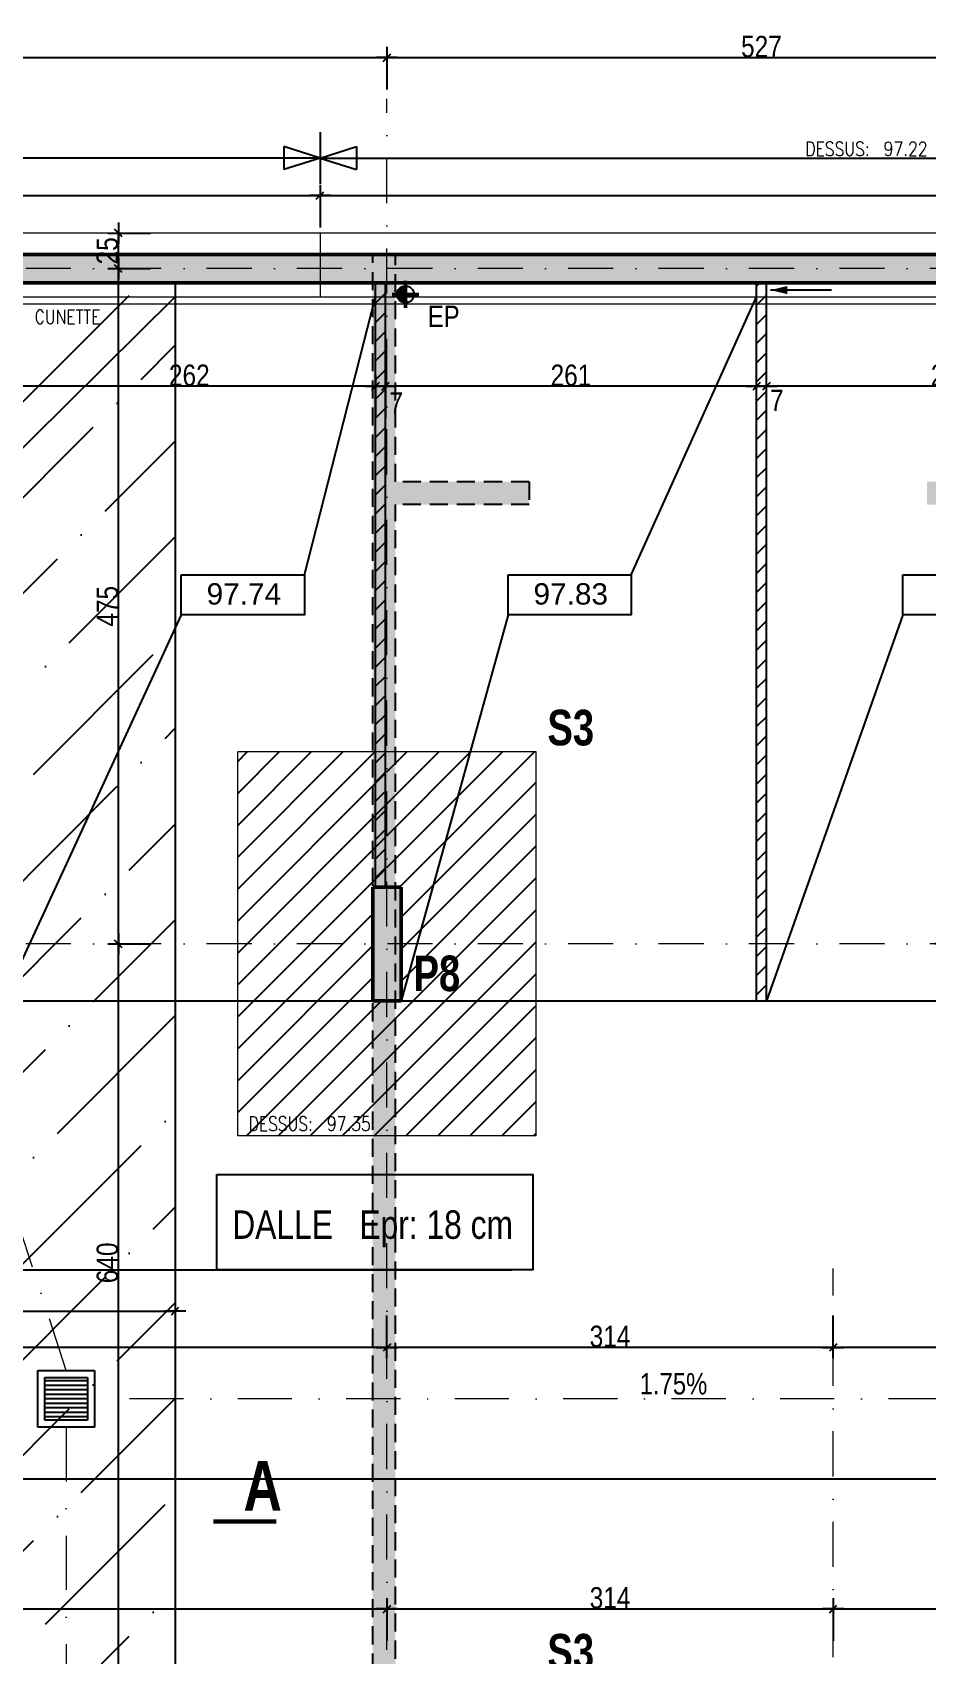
# Model space of a CAD drawing. Header units: centimetres. Extents: x 16433 to 114398, y -50094 to -12305.
# Drawn here: x 42936 to 43565, y -18568 to -17427 of the extents above; entities that cross this region are included whole.
import ezdxf
from ezdxf.enums import TextEntityAlignment as Align

# ---------------------------------------------------------------- set-up
doc = ezdxf.new("R2010")
doc.units = ezdxf.units.CM
doc.header["$LTSCALE"] = 0.5
for name, pattern in [('CACHEX2', [19.05, 12.7, -6.35]), ('TIRETPT2', [12.7, 6.35, -3.175, 0, -3.175]), ('TIRETPTX2', [50.8, 25.4, -12.7, 0, -12.7])]:
    doc.linetypes.add(name, pattern=pattern)
doc.layers.get('DEFPOINTS').update_dxf_attribs({"linetype": 'CONTINUOUS'})
for name, color, linetype in [('01_cloisons', 1, 'CONTINUOUS'), ('01_cote_gen', 4, 'CONTINUOUS'), ('01_linteaux', 2, 'CONTINUOUS'), ('01_murs_sup', 2, 'CACHEX2'), ('01_poch_murs', 253, 'CONTINUOUS'), ('01_poch_poteaux', 250, 'CONTINUOUS'), ('01_poch_Semelles', 253, 'CONTINUOUS'), ('01_resv', 32, 'CONTINUOUS'), ('01_texte', 230, 'CONTINUOUS'), ('AA_COTES', 2, 'CONTINUOUS')]:
    doc.layers.add(name, color=color, linetype=linetype)
for name, color, linetype, lineweight in [('01_murs_coup', 5, 'CONTINUOUS', 60), ('01_Reseaux', 5, 'TIRETPTX2', 18), ('01_sem', 42, 'CONTINUOUS', 15), ('01_tram_axes', 2, 'TIRETPTX2', 9)]:
    doc.layers.add(name, color=color, linetype=linetype, lineweight=lineweight)
doc.styles.add('ARIAL', font='arial.ttf')
doc.styles.add('impact', font='impact.ttf')
doc.styles.add('MATTE_TXT', font='arial.ttf')
doc.styles.add('SIMPLEX1', font='SIMPLEX.shx', dxfattribs={"width": 0.8, "height": 10})
doc.styles.add('STYLE2', font='ARIALN.TTF')
doc.dimstyles.new('JB50', dxfattribs={"dimscale": 0.1, "dimtxt": 150, "dimasz": 15, "dimexe": 0.1, "dimexo": 0.1, "dimgap": 0.09, "dimtad": 1, "dimdec": 1, "dimdsep": 46, "dimtxsty": 'STYLE2', "dimblk1": 'BOND_G', "dimblk2": 'BOND_D', "dimsah": 1, "dimcen": 1.5, "dimdle": 0.01, "dimse1": 1, "dimse2": 1, "dimclrd": 4, "dimclre": 2, "dimclrt": 6, "dimazin": 2, "dimtfac": 2.333333, "dimtdec": 1, "dimtix": 1, "dimtmove": 2, "dimatfit": 3, "dimldrblk": 'BOND_G', "dimfxl": 1, "dimtolj": 1, "dimtzin": 0, "dimarcsym": 0})
pattern_1 = [(45, (-10233.557, 8782.937), (-6.7351921, 6.7351921), [])]

# ---------------------------------------------------------------- blocks, each defined once
blk = doc.blocks.new('BOND_G')
at = {"layer": 'AA_COTES', "color": 0}
for p, q in [((0, -5), (0, 15)), ((5, 0), (-5, 0)), ((1.77, 1.77), (-1.77, -1.77))]:
    blk.add_line(p, q, dxfattribs=at)
blk = doc.blocks.new('BOND_D')
at = {"layer": 'AA_COTES', "color": 0}
for p, q in [((5, 0), (-5, 0)), ((-1.77, -1.77), (1.77, 1.77)), ((0, 5), (0, -15))]:
    blk.add_line(p, q, dxfattribs=at)
blk = doc.blocks.new('*D79')
at = {"layer": '01_cote_gen', "color": 4, "lineweight": -2, "transparency": 16777216}
blk.add_line((42640.1, -17445.1), (43184.1, -17445.1), dxfattribs=at)
at = {"layer": 'DEFPOINTS', "color": 0, "transparency": 16777216}
for p in [(43185.6, -17445.1), (43185.6, -17465.6), (42638.6, -17553.4)]:
    blk.add_point(p, dxfattribs=at)
at = {"layer": '01_cote_gen', "color": 4, "lineweight": -2, "transparency": 16777216, "xscale": 1.5, "yscale": 1.5, "zscale": 1.5, "rotation": 180}
blk.add_blockref('BOND_G', (42638.6, -17445.1), dxfattribs=at)
at = {"layer": '01_cote_gen', "color": 4, "lineweight": -2, "transparency": 16777216, "xscale": 1.5, "yscale": 1.5, "zscale": 1.5}
blk.add_blockref('BOND_D', (43185.6, -17445.1), dxfattribs=at)
at = {"layer": '01_cote_gen', "color": 6, "transparency": 16777216, "insert": (42912.1, -17437.5), "char_height": 15, "attachment_point": 5, "style": 'STYLE2'}
blk.add_mtext('\\A1;547', dxfattribs=at)
blk = doc.blocks.new('*D80')
at = {"layer": '01_cote_gen', "color": 4, "lineweight": -2, "transparency": 16777216}
blk.add_line((43187.1, -17445.1), (43711.1, -17445.1), dxfattribs=at)
at = {"layer": 'DEFPOINTS', "color": 0, "transparency": 16777216}
for p in [(43712.6, -17445.1), (43185.6, -17465.6), (43712.6, -17475.2)]:
    blk.add_point(p, dxfattribs=at)
at = {"layer": '01_cote_gen', "color": 4, "lineweight": -2, "transparency": 16777216, "xscale": 1.5, "yscale": 1.5, "zscale": 1.5, "rotation": 180}
blk.add_blockref('BOND_G', (43185.6, -17445.1), dxfattribs=at)
at = {"layer": '01_cote_gen', "color": 4, "lineweight": -2, "transparency": 16777216, "xscale": 1.5, "yscale": 1.5, "zscale": 1.5}
blk.add_blockref('BOND_D', (43712.6, -17445.1), dxfattribs=at)
at = {"layer": '01_cote_gen', "color": 6, "transparency": 16777216, "insert": (43449.1, -17437.4), "char_height": 15, "attachment_point": 5, "style": 'STYLE2'}
blk.add_mtext('\\A1;527', dxfattribs=at)
blk = doc.blocks.new('*D84')
at = {"layer": '01_cote_gen', "color": 4, "lineweight": -2, "transparency": 16777216}
blk.add_line((42640.1, -17414.9), (44734.1, -17414.9), dxfattribs=at)
at = {"layer": 'DEFPOINTS', "color": 0, "transparency": 16777216}
for p in [(44735.6, -17414.9), (44735.6, -17437.5), (42638.6, -17452.5)]:
    blk.add_point(p, dxfattribs=at)
at = {"layer": '01_cote_gen', "color": 4, "lineweight": -2, "transparency": 16777216, "xscale": 1.5, "yscale": 1.5, "zscale": 1.5, "rotation": 180}
blk.add_blockref('BOND_G', (42638.6, -17414.9), dxfattribs=at)
at = {"layer": '01_cote_gen', "color": 4, "lineweight": -2, "transparency": 16777216, "xscale": 1.5, "yscale": 1.5, "zscale": 1.5}
blk.add_blockref('BOND_D', (44735.6, -17414.9), dxfattribs=at)
at = {"layer": '01_cote_gen', "color": 6, "transparency": 16777216, "insert": (43687.1, -17407.2), "char_height": 15, "attachment_point": 5, "style": 'STYLE2'}
blk.add_mtext('\\A1;2097', dxfattribs=at)
blk = doc.blocks.new('*D100')
at = {"layer": '01_cote_gen', "color": 4, "lineweight": -2, "transparency": 16777216}
blk.add_line((42640.1, -18536.2), (43184.1, -18536.2), dxfattribs=at)
at = {"layer": 'DEFPOINTS', "color": 0, "transparency": 16777216}
for p in [(42638.6, -18522.3), (43185.6, -18522.3), (43185.6, -18536.2)]:
    blk.add_point(p, dxfattribs=at)
at = {"layer": '01_cote_gen', "color": 4, "lineweight": -2, "transparency": 16777216, "xscale": 1.5, "yscale": 1.5, "zscale": 1.5, "rotation": 180}
blk.add_blockref('BOND_G', (42638.6, -18536.2), dxfattribs=at)
at = {"layer": '01_cote_gen', "color": 4, "lineweight": -2, "transparency": 16777216, "xscale": 1.5, "yscale": 1.5, "zscale": 1.5}
blk.add_blockref('BOND_D', (43185.6, -18536.2), dxfattribs=at)
at = {"layer": '01_cote_gen', "color": 6, "transparency": 16777216, "insert": (42912.1, -18528.6), "char_height": 15, "attachment_point": 5, "style": 'STYLE2'}
blk.add_mtext('\\A1;547', dxfattribs=at)
blk = doc.blocks.new('*D101')
at = {"layer": '01_cote_gen', "color": 4, "lineweight": -2, "transparency": 16777216}
blk.add_line((43187.1, -18536.2), (43498.1, -18536.2), dxfattribs=at)
at = {"layer": 'DEFPOINTS', "color": 0, "transparency": 16777216}
for p in [(43185.6, -18522.3), (43499.6, -18536.2), (43499.6, -18536.2)]:
    blk.add_point(p, dxfattribs=at)
at = {"layer": '01_cote_gen', "color": 4, "lineweight": -2, "transparency": 16777216, "xscale": 1.5, "yscale": 1.5, "zscale": 1.5, "rotation": 180}
blk.add_blockref('BOND_G', (43185.6, -18536.2), dxfattribs=at)
at = {"layer": '01_cote_gen', "color": 4, "lineweight": -2, "transparency": 16777216, "xscale": 1.5, "yscale": 1.5, "zscale": 1.5}
blk.add_blockref('BOND_D', (43499.6, -18536.2), dxfattribs=at)
at = {"layer": '01_cote_gen', "color": 6, "transparency": 16777216, "insert": (43342.6, -18528.5), "char_height": 15, "attachment_point": 5, "style": 'STYLE2'}
blk.add_mtext('\\A1;314', dxfattribs=at)
blk = doc.blocks.new('*D102')
at = {"layer": '01_cote_gen', "color": 4, "lineweight": -2, "transparency": 16777216}
blk.add_line((43501.1, -18536.2), (43776.1, -18536.2), dxfattribs=at)
at = {"layer": 'DEFPOINTS', "color": 0, "transparency": 16777216}
for p in [(43499.6, -18536.2), (43777.6, -18536.2), (43777.6, -18536.2)]:
    blk.add_point(p, dxfattribs=at)
at = {"layer": '01_cote_gen', "color": 4, "lineweight": -2, "transparency": 16777216, "xscale": 1.5, "yscale": 1.5, "zscale": 1.5, "rotation": 180}
blk.add_blockref('BOND_G', (43499.6, -18536.2), dxfattribs=at)
at = {"layer": '01_cote_gen', "color": 4, "lineweight": -2, "transparency": 16777216, "xscale": 1.5, "yscale": 1.5, "zscale": 1.5}
blk.add_blockref('BOND_D', (43777.6, -18536.2), dxfattribs=at)
at = {"layer": '01_cote_gen', "color": 6, "transparency": 16777216, "insert": (43638.6, -18528.5), "char_height": 15, "attachment_point": 5, "style": 'STYLE2'}
blk.add_mtext('\\A1;278', dxfattribs=at)
blk = doc.blocks.new('*D107')
at = {"layer": '01_cote_gen', "color": 4, "lineweight": -2, "transparency": 16777216}
blk.add_line((43711.1, -18352.3), (43501.1, -18352.3), dxfattribs=at)
at = {"layer": 'DEFPOINTS', "color": 0, "transparency": 16777216}
for p in [(43499.6, -18329.8), (43712.6, -18329.8), (43499.6, -18352.3)]:
    blk.add_point(p, dxfattribs=at)
at = {"layer": '01_cote_gen', "color": 4, "lineweight": -2, "transparency": 16777216, "xscale": 1.5, "yscale": 1.5, "zscale": 1.5, "rotation": 180}
blk.add_blockref('BOND_D', (43499.6, -18352.3), dxfattribs=at)
at = {"layer": '01_cote_gen', "color": 4, "lineweight": -2, "transparency": 16777216, "xscale": 1.5, "yscale": 1.5, "zscale": 1.5}
blk.add_blockref('BOND_G', (43712.6, -18352.3), dxfattribs=at)
at = {"layer": '01_cote_gen', "color": 6, "transparency": 16777216, "insert": (43634.6, -18344.6), "char_height": 15, "attachment_point": 5, "style": 'STYLE2'}
blk.add_mtext('\\A1;213', dxfattribs=at)
blk = doc.blocks.new('*D108')
at = {"layer": '01_cote_gen', "color": 4, "lineweight": -2, "transparency": 16777216}
blk.add_line((43498.1, -18352.3), (43187.1, -18352.3), dxfattribs=at)
at = {"layer": 'DEFPOINTS', "color": 0, "transparency": 16777216}
for p in [(43185.6, -18332.9), (43499.6, -18329.8), (43185.6, -18352.3)]:
    blk.add_point(p, dxfattribs=at)
at = {"layer": '01_cote_gen', "color": 4, "lineweight": -2, "transparency": 16777216, "xscale": 1.5, "yscale": 1.5, "zscale": 1.5, "rotation": 180}
blk.add_blockref('BOND_D', (43185.6, -18352.3), dxfattribs=at)
at = {"layer": '01_cote_gen', "color": 4, "lineweight": -2, "transparency": 16777216, "xscale": 1.5, "yscale": 1.5, "zscale": 1.5}
blk.add_blockref('BOND_G', (43499.6, -18352.3), dxfattribs=at)
at = {"layer": '01_cote_gen', "color": 6, "transparency": 16777216, "insert": (43342.6, -18344.6), "char_height": 15, "attachment_point": 5, "style": 'STYLE2'}
blk.add_mtext('\\A1;314', dxfattribs=at)
blk = doc.blocks.new('*D109')
at = {"layer": '01_cote_gen', "color": 4, "lineweight": -2, "transparency": 16777216}
blk.add_line((43184.1, -18352.3), (42640.1, -18352.3), dxfattribs=at)
at = {"layer": 'DEFPOINTS', "color": 0, "transparency": 16777216}
for p in [(43185.6, -18329.8), (42638.6, -18351.5), (42638.6, -18352.3)]:
    blk.add_point(p, dxfattribs=at)
at = {"layer": '01_cote_gen', "color": 4, "lineweight": -2, "transparency": 16777216, "xscale": 1.5, "yscale": 1.5, "zscale": 1.5, "rotation": 180}
blk.add_blockref('BOND_D', (42638.6, -18352.3), dxfattribs=at)
at = {"layer": '01_cote_gen', "color": 4, "lineweight": -2, "transparency": 16777216, "xscale": 1.5, "yscale": 1.5, "zscale": 1.5}
blk.add_blockref('BOND_G', (43185.6, -18352.3), dxfattribs=at)
at = {"layer": '01_cote_gen', "color": 6, "transparency": 16777216, "insert": (42912.1, -18344.7), "char_height": 15, "attachment_point": 5, "style": 'STYLE2'}
blk.add_mtext('\\A1;547', dxfattribs=at)
blk = doc.blocks.new('*D232')
at = {"layer": '01_cote_gen', "color": 4, "lineweight": -2, "transparency": 16777216}
blk.add_line((42996.7, -18707), (42996.7, -18070), dxfattribs=at)
at = {"layer": 'DEFPOINTS', "color": 0, "transparency": 16777216}
for p in [(42996.7, -18068.5), (42998.5, -18068.5), (43019.2, -18708.5)]:
    blk.add_point(p, dxfattribs=at)
at = {"layer": '01_cote_gen', "color": 4, "lineweight": -2, "transparency": 16777216, "xscale": 1.5, "yscale": 1.5, "zscale": 1.5}
for name, p, rotation in [('BOND_D', (42996.7, -18068.5), 90), ('BOND_G', (42996.7, -18708.5), 270)]:
    blk.add_blockref(name, p, dxfattribs=dict(at, rotation=rotation))
at = {"layer": '01_cote_gen', "color": 6, "transparency": 16777216, "insert": (42989, -18292.8), "char_height": 15, "attachment_point": 5, "rotation": 90, "style": 'STYLE2'}
blk.add_mtext('\\A1;640', dxfattribs=at)
blk = doc.blocks.new('*D233')
at = {"layer": '01_cote_gen', "color": 4, "lineweight": -2, "transparency": 16777216}
blk.add_line((42996.7, -18067), (42996.7, -17595), dxfattribs=at)
at = {"layer": 'DEFPOINTS', "color": 0, "transparency": 16777216}
for p in [(42996.7, -17593.5), (43072.4, -17593.5), (43019.2, -18068.5)]:
    blk.add_point(p, dxfattribs=at)
at = {"layer": '01_cote_gen', "color": 4, "lineweight": -2, "transparency": 16777216, "xscale": 1.5, "yscale": 1.5, "zscale": 1.5}
for name, p, rotation in [('BOND_D', (42996.7, -17593.5), 90), ('BOND_G', (42996.7, -18068.5), 270)]:
    blk.add_blockref(name, p, dxfattribs=dict(at, rotation=rotation))
at = {"layer": '01_cote_gen', "color": 6, "transparency": 16777216, "insert": (42989, -17831), "char_height": 15, "attachment_point": 5, "rotation": 90, "style": 'STYLE2'}
blk.add_mtext('\\A1;475', dxfattribs=at)
blk = doc.blocks.new('*D234')
at = {"layer": '01_cote_gen', "color": 4, "lineweight": -2, "transparency": 16777216}
blk.add_line((42996.7, -17592), (42996.7, -17570), dxfattribs=at)
at = {"layer": 'DEFPOINTS', "color": 0, "transparency": 16777216}
for p in [(42996.7, -17568.5), (43071.3, -17568.5), (43071.3, -17593.5)]:
    blk.add_point(p, dxfattribs=at)
at = {"layer": '01_cote_gen', "color": 4, "lineweight": -2, "transparency": 16777216, "xscale": 1.5, "yscale": 1.5, "zscale": 1.5}
for name, p, rotation in [('BOND_D', (42996.7, -17568.5), 90), ('BOND_G', (42996.7, -17593.5), 270)]:
    blk.add_blockref(name, p, dxfattribs=dict(at, rotation=rotation))
at = {"layer": '01_cote_gen', "color": 6, "transparency": 16777216, "insert": (42989, -17581), "char_height": 15, "attachment_point": 5, "rotation": 90, "style": 'STYLE2'}
blk.add_mtext('\\A1;25', dxfattribs=at)
blk = doc.blocks.new('*D253')
at = {"layer": '01_cote_gen', "color": 4, "lineweight": -2, "transparency": 16777216}
blk.add_line((43593.7, -18070), (43593.7, -18677), dxfattribs=at)
at = {"layer": 'DEFPOINTS', "color": 0, "transparency": 16777216}
for p in [(43552.2, -18068.5), (43516.5, -18678.5), (43593.7, -18678.5)]:
    blk.add_point(p, dxfattribs=at)
at = {"layer": '01_cote_gen', "color": 4, "lineweight": -2, "transparency": 16777216, "xscale": 1.5, "yscale": 1.5, "zscale": 1.5}
for name, p, rotation in [('BOND_G', (43593.7, -18068.5), 90), ('BOND_D', (43593.7, -18678.5), 270)]:
    blk.add_blockref(name, p, dxfattribs=dict(at, rotation=rotation))
at = {"layer": '01_cote_gen', "color": 6, "transparency": 16777216, "insert": (43586, -18422.6), "char_height": 15, "attachment_point": 5, "rotation": 90, "style": 'STYLE2'}
blk.add_mtext('\\A1;610', dxfattribs=at)
blk = doc.blocks.new('*D359')
at = {"layer": '01_cote_gen', "color": 4, "lineweight": -2, "transparency": 16777216}
blk.add_line((42638.1, -17542.1), (43137.1, -17542.1), dxfattribs=at)
at = {"layer": 'DEFPOINTS', "color": 0, "transparency": 16777216}
for p in [(42636.6, -17497.7), (43138.6, -17533.8), (43138.6, -17542.1)]:
    blk.add_point(p, dxfattribs=at)
at = {"layer": '01_cote_gen', "color": 4, "lineweight": -2, "transparency": 16777216, "xscale": 1.5, "yscale": 1.5, "zscale": 1.5, "rotation": 180}
blk.add_blockref('BOND_G', (42636.6, -17542.1), dxfattribs=at)
at = {"layer": '01_cote_gen', "color": 4, "lineweight": -2, "transparency": 16777216, "xscale": 1.5, "yscale": 1.5, "zscale": 1.5}
blk.add_blockref('BOND_D', (43138.6, -17542.1), dxfattribs=at)
at = {"layer": '01_cote_gen', "color": 6, "transparency": 16777216, "insert": (42887.6, -17534.5), "char_height": 15, "attachment_point": 5, "style": 'STYLE2'}
blk.add_mtext('\\A1;502', dxfattribs=at)
blk = doc.blocks.new('*D360')
at = {"layer": '01_cote_gen', "color": 4, "lineweight": -2, "transparency": 16777216}
blk.add_line((43140.1, -17542.1), (44037.1, -17542.1), dxfattribs=at)
at = {"layer": 'DEFPOINTS', "color": 0, "transparency": 16777216}
for p in [(44038.6, -17542.1), (43138.6, -17549.6), (44038.6, -17568.5)]:
    blk.add_point(p, dxfattribs=at)
at = {"layer": '01_cote_gen', "color": 4, "lineweight": -2, "transparency": 16777216, "xscale": 1.5, "yscale": 1.5, "zscale": 1.5, "rotation": 180}
blk.add_blockref('BOND_G', (43138.6, -17542.1), dxfattribs=at)
at = {"layer": '01_cote_gen', "color": 4, "lineweight": -2, "transparency": 16777216, "xscale": 1.5, "yscale": 1.5, "zscale": 1.5}
blk.add_blockref('BOND_D', (44038.6, -17542.1), dxfattribs=at)
at = {"layer": '01_cote_gen', "color": 6, "transparency": 16777216, "insert": (43588.6, -17534.5), "char_height": 15, "attachment_point": 5, "style": 'STYLE2'}
blk.add_mtext('\\A1;900', dxfattribs=at)
blk = doc.blocks.new('*D362')
at = {"layer": '01_cote_gen', "color": 4, "lineweight": -2, "transparency": 16777216}
blk.add_line((42638.1, -18326.7), (43035.1, -18326.7), dxfattribs=at)
at = {"layer": 'DEFPOINTS', "color": 0, "transparency": 16777216}
for p in [(42636.6, -18292.5), (43036.6, -18292.5), (43036.6, -18326.7)]:
    blk.add_point(p, dxfattribs=at)
at = {"layer": '01_cote_gen', "color": 4, "lineweight": -2, "transparency": 16777216, "xscale": 1.5, "yscale": 1.5, "zscale": 1.5, "rotation": 180}
blk.add_blockref('BOND_G', (42636.6, -18326.7), dxfattribs=at)
at = {"layer": '01_cote_gen', "color": 4, "lineweight": -2, "transparency": 16777216, "xscale": 1.5, "yscale": 1.5, "zscale": 1.5}
blk.add_blockref('BOND_D', (43036.6, -18326.7), dxfattribs=at)
at = {"layer": '01_cote_gen', "color": 6, "transparency": 16777216, "insert": (42836.6, -18319.1), "char_height": 15, "attachment_point": 5, "style": 'STYLE2'}
blk.add_mtext('\\A1;400', dxfattribs=at)
blk = doc.blocks.new('*D493')
at = {"layer": '01_cote_gen', "color": 4, "lineweight": -2, "transparency": 16777216}
blk.add_line((43711.1, -17676.3), (43454.1, -17676.3), dxfattribs=at)
at = {"layer": 'DEFPOINTS', "color": 0, "transparency": 16777216}
for p in [(43452.6, -17676.3), (43452.6, -17691.7), (43712.6, -17703.3)]:
    blk.add_point(p, dxfattribs=at)
at = {"layer": '01_cote_gen', "color": 4, "lineweight": -2, "transparency": 16777216, "xscale": 1.5, "yscale": 1.5, "zscale": 1.5, "rotation": 180}
blk.add_blockref('BOND_D', (43452.6, -17676.3), dxfattribs=at)
at = {"layer": '01_cote_gen', "color": 4, "lineweight": -2, "transparency": 16777216, "xscale": 1.5, "yscale": 1.5, "zscale": 1.5}
blk.add_blockref('BOND_G', (43712.6, -17676.3), dxfattribs=at)
at = {"layer": '01_cote_gen', "color": 6, "transparency": 16777216, "insert": (43582.6, -17668.6), "char_height": 15, "attachment_point": 5, "style": 'STYLE2'}
blk.add_mtext('\\A1;260', dxfattribs=at)
blk = doc.blocks.new('*D494')
at = {"layer": '01_cote_gen', "color": 4, "lineweight": -2, "transparency": 16777216}
blk.add_line((43451.1, -17676.3), (43447.1, -17676.3), dxfattribs=at)
at = {"layer": 'DEFPOINTS', "color": 0, "transparency": 16777216}
for p in [(43445.6, -17676.3), (43445.6, -17691.7), (43452.6, -17691.7)]:
    blk.add_point(p, dxfattribs=at)
at = {"layer": '01_cote_gen', "color": 4, "lineweight": -2, "transparency": 16777216, "xscale": 1.5, "yscale": 1.5, "zscale": 1.5, "rotation": 180}
blk.add_blockref('BOND_D', (43445.6, -17676.3), dxfattribs=at)
at = {"layer": '01_cote_gen', "color": 4, "lineweight": -2, "transparency": 16777216, "xscale": 1.5, "yscale": 1.5, "zscale": 1.5}
blk.add_blockref('BOND_G', (43452.6, -17676.3), dxfattribs=at)
at = {"layer": '01_cote_gen', "color": 6, "transparency": 16777216, "insert": (43459.9, -17686.2), "char_height": 15, "attachment_point": 5, "style": 'STYLE2'}
blk.add_mtext('\\A1;7', dxfattribs=at)
blk = doc.blocks.new('*D495')
at = {"layer": '01_cote_gen', "color": 4, "lineweight": -2, "transparency": 16777216}
blk.add_line((43176.1, -17676.3), (42917.1, -17676.3), dxfattribs=at)
at = {"layer": 'DEFPOINTS', "color": 0, "transparency": 16777216}
for p in [(42915.6, -17676.3), (42915.6, -17678.1), (43177.6, -17691.7)]:
    blk.add_point(p, dxfattribs=at)
at = {"layer": '01_cote_gen', "color": 4, "lineweight": -2, "transparency": 16777216, "xscale": 1.5, "yscale": 1.5, "zscale": 1.5, "rotation": 180}
blk.add_blockref('BOND_D', (42915.6, -17676.3), dxfattribs=at)
at = {"layer": '01_cote_gen', "color": 4, "lineweight": -2, "transparency": 16777216, "xscale": 1.5, "yscale": 1.5, "zscale": 1.5}
blk.add_blockref('BOND_G', (43177.6, -17676.3), dxfattribs=at)
at = {"layer": '01_cote_gen', "color": 6, "transparency": 16777216, "insert": (43046.6, -17668.6), "char_height": 15, "attachment_point": 5, "style": 'STYLE2'}
blk.add_mtext('\\A1;262', dxfattribs=at)
blk = doc.blocks.new('*D508')
at = {"layer": '01_cote_gen', "color": 4, "lineweight": -2, "transparency": 16777216}
blk.add_line((43444.1, -17676.3), (43186.1, -17676.3), dxfattribs=at)
at = {"layer": 'DEFPOINTS', "color": 0, "transparency": 16777216}
for p in [(43184.6, -17676.3), (43445.6, -17692.6), (43184.6, -17700.1)]:
    blk.add_point(p, dxfattribs=at)
at = {"layer": '01_cote_gen', "color": 4, "lineweight": -2, "transparency": 16777216, "xscale": 1.5, "yscale": 1.5, "zscale": 1.5, "rotation": 180}
blk.add_blockref('BOND_D', (43184.6, -17676.3), dxfattribs=at)
at = {"layer": '01_cote_gen', "color": 4, "lineweight": -2, "transparency": 16777216, "xscale": 1.5, "yscale": 1.5, "zscale": 1.5}
blk.add_blockref('BOND_G', (43445.6, -17676.3), dxfattribs=at)
at = {"layer": '01_cote_gen', "color": 6, "transparency": 16777216, "insert": (43315.1, -17668.6), "char_height": 15, "attachment_point": 5, "style": 'STYLE2'}
blk.add_mtext('\\A1;261', dxfattribs=at)
blk = doc.blocks.new('*D509')
at = {"layer": '01_cote_gen', "color": 4, "lineweight": -2, "transparency": 16777216}
blk.add_line((43179.1, -17676.3), (43183.1, -17676.3), dxfattribs=at)
at = {"layer": 'DEFPOINTS', "color": 0, "transparency": 16777216}
for p in [(43184.6, -17676.3), (43184.6, -17683.8), (43177.6, -17693)]:
    blk.add_point(p, dxfattribs=at)
at = {"layer": '01_cote_gen', "color": 4, "lineweight": -2, "transparency": 16777216, "xscale": 1.5, "yscale": 1.5, "zscale": 1.5, "rotation": 180}
blk.add_blockref('BOND_G', (43177.6, -17676.3), dxfattribs=at)
at = {"layer": '01_cote_gen', "color": 4, "lineweight": -2, "transparency": 16777216, "xscale": 1.5, "yscale": 1.5, "zscale": 1.5}
blk.add_blockref('BOND_D', (43184.6, -17676.3), dxfattribs=at)
at = {"layer": '01_cote_gen', "color": 6, "transparency": 16777216, "insert": (43192.2, -17688), "char_height": 15, "attachment_point": 5, "style": 'STYLE2'}
blk.add_mtext('\\A1;7', dxfattribs=at)

msp = doc.modelspace()

# ---------------------------------------------------------------- hatches: boundary and pattern name
at = {"layer": '01_murs_sup'}
h = msp.add_hatch(dxfattribs=at)
h.set_pattern_fill('DASH', color=256, scale=2.5, angle=135)
h.set_pattern_definition([(135, (25186.803, -57921.042), (-11.2253202, 2e-15), [7.9375, -7.9375])])
h.paths.add_polyline_path([(43786.633, -18898.484), (43786.633, -18730.484), (43751.633, -18730.484), (43751.633, -18661.484), (43733.633, -18661.484), (43733.633, -18748.484), (43768.633, -18748.484), (43768.633, -18898.484), (43733.633, -18898.484), (43733.633, -19205.484), (43751.633, -19205.484), (43751.633, -18916.484), (44399.633, -18916.484), (44399.633, -19063.484), (44415.633, -19063.484), (44415.633, -18914.484), (44599.633, -18914.484), (44599.633, -18928.484), (44615.633, -18928.484), (44615.633, -18758.484), (44599.633, -18758.484), (44599.633, -18898.484)])
h.paths.add_polyline_path([(44399.633, -19153.484), (44399.633, -19189.484), (44415.633, -19189.484), (44415.633, -19173.484), (44415.633, -19153.484)], flags=17)
h.paths.add_polyline_path([(44540.633, -19173.484), (44540.633, -19189.484), (44599.633, -19189.484), (44599.633, -19268.484), (44615.633, -19268.484), (44615.633, -19173.484)])
h.paths.add_polyline_path([(44599.633, -18458.484), (44599.633, -18668.484), (44615.633, -18668.484), (44615.633, -18458.484)])
h.paths.add_polyline_path([(44599.633, -18308.484), (44599.633, -18368.484), (44615.633, -18368.484), (44615.633, -18308.484)])
h.paths.add_polyline_path([(44390.633, -18048.484), (44390.633, -17963.484), (44374.633, -17963.484), (44374.633, -18064.484), (44599.633, -18064.484), (44599.633, -18218.484), (44615.633, -18218.484), (44615.633, -18048.484)])
h.paths.add_polyline_path([(44207.633, -18460.484), (44207.633, -18515.484), (44227.633, -18515.484), (44227.633, -18460.484)])
h.paths.add_polyline_path([(44090.633, -17583.484), (44090.633, -17599.484), (44374.633, -17599.484), (44374.633, -17683.484), (44390.633, -17683.484), (44390.633, -17583.484)])
h.paths.add_polyline_path([(43850.633, -17583.484), (43850.633, -17743.484), (43775.633, -17743.484), (43775.633, -17759.484), (43848.633, -17759.484), (43848.633, -18516.484), (43595.633, -18516.484), (43595.633, -18554.484), (43613.633, -18554.484), (43613.633, -18534.484), (43733.633, -18534.484), (43733.633, -18558.484), (43751.633, -18558.484), (43751.633, -18534.484), (43866.633, -18534.484), (43866.633, -17599.484), (43910.633, -17599.484), (43910.633, -17583.484)])
h.paths.add_polyline_path([(43565.633, -17743.484), (43565.633, -17759.484), (43650.633, -17759.484), (43650.633, -17743.484)])
h.paths.add_polyline_path([(43175.633, -17583.484), (43175.633, -19075.465), (43191.633, -19075.465), (43191.633, -19065.484), (43373.633, -19065.484), (43613.633, -19065.484), (43613.633, -18657.484), (43595.633, -18657.484), (43595.633, -19047.484), (43191.633, -19047.484), (43191.633, -17759.484), (43285.633, -17759.484), (43285.633, -17743.484), (43191.633, -17743.484), (43191.633, -17583.484)])
at = {"layer": '01_poch_murs'}
h = msp.add_hatch(color=256, dxfattribs=at)
h.dxf.hatch_style = 1
h.paths.add_polyline_path([(42636.633, -17583.484), (41547.643, -17583.484), (41547.643, -17603.484), (42636.633, -17603.484)])
h.paths.add_polyline_path([(44605.633, -17213.484), (44725.633, -17213.484), (44725.633, -18318.484), (44615.633, -18318.484), (44615.633, -18338.484), (44745.633, -18338.484), (44745.633, -17193.484), (44585.633, -17193.484), (44585.633, -17583.484), (42638.633, -17583.484), (42638.633, -17603.484), (44605.633, -17603.484)])
h = msp.add_hatch(dxfattribs=at)
h.set_pattern_fill('ANSI36', color=256, scale=15)
h.paths.add_polyline_path([(42636.494, -17603.484), (41415.633, -17603.484), (41415.633, -18668.489), (41535.633, -18668.484), (41555.633, -18668.484), (41555.633, -19078.484), (42636.633, -19078.484), (42636.633, -18748.484), (42616.633, -18748.484), (42616.633, -18688.484), (42109.643, -18688.484), (42109.643, -18748.484), (42089.643, -18748.484), (42089.643, -18688.484), (41835.633, -18688.484), (41835.633, -18857.484), (41815.633, -18857.484), (41815.633, -18683.484), (41765.633, -18683.484), (41765.633, -18093.484), (41815.633, -18093.484), (41815.633, -18028.484), (41835.633, -18028.484), (41835.633, -18088.484), (42089.643, -18088.484), (42089.643, -18028.484), (42109.643, -18028.484), (42109.643, -18088.484), (42616.633, -18088.484), (42616.633, -18028.484), (42636.633, -18028.484)])
h.paths.add_polyline_path([(41565.643, -17918.484), (41565.643, -18108.484), (41547.643, -18108.484), (41547.643, -17918.484)], flags=16)
h.paths.add_polyline_path([(42616.633, -18108.484), (42109.643, -18108.484), (42089.643, -18108.484), (41835.633, -18108.484), (41835.633, -18668.484), (42089.643, -18668.484), (42109.643, -18668.484), (42616.633, -18668.484)], flags=17)
h.paths.add_polyline_path([(42468.672, -18321.464), (42468.672, -18215.464), (42574.672, -18215.464), (42574.672, -18321.464)], flags=16)
h.paths.add_polyline_path([(42471.672, -18318.464), (42471.672, -18218.464), (42571.672, -18218.464), (42571.672, -18318.464)], flags=0)
h.paths.add_polyline_path([(42616.633, -18088.484), (42109.643, -18088.484), (42109.643, -18108.484), (42616.633, -18108.484)], flags=17)
h.paths.add_polyline_path([(42636.633, -18108.484), (42616.633, -18108.484), (42616.633, -18668.484), (42636.633, -18668.484)], flags=17)
h.paths.add_polyline_path([(43036.633, -17603.484), (42713.63, -17603.874, -0.41421356), (42718.25, -17608.494, -1), (42709.01, -17608.494, -0.41421356), (42713.63, -17603.874), (42638.633, -17603.484), (42638.633, -18028.484), (42658.633, -18028.484), (42658.633, -18108.484), (42638.633, -18108.484), (42638.633, -18668.484), (42658.633, -18668.484), (42658.633, -18748.484), (42638.633, -18748.484), (42638.633, -19078.484), (43036.633, -19078.484)])
h = msp.add_hatch(dxfattribs=at)
h.set_pattern_fill('ANSI31', color=256, scale=3)
h.set_pattern_definition(pattern_1)
h.paths.add_polyline_path([(43184.633, -17603.484), (43177.633, -17603.484), (43177.633, -18028.484), (43184.633, -18028.484)])
h = msp.add_hatch(dxfattribs=at)
h.set_pattern_fill('ANSI31', color=256, scale=3)
h.set_pattern_definition(pattern_1)
h.paths.add_polyline_path([(43452.633, -17603.484), (43445.633, -17603.484), (43445.633, -18108.484), (43452.633, -18108.484)])
at = {"layer": '01_poch_poteaux'}
h = msp.add_hatch(color=256, dxfattribs=at)
h.dxf.hatch_style = 1
h.paths.add_polyline_path([(43195.633, -18028.484), (43185.633, -18028.484), (43185.633, -18068.484), (43195.633, -18068.484)])
h.paths.add_polyline_path([(43185.633, -18028.484), (43175.633, -18028.484), (43175.633, -18068.484), (43185.633, -18068.484)])
h.paths.add_polyline_path([(43185.633, -18068.484), (43175.633, -18068.484), (43175.633, -18108.484), (43185.633, -18108.484)])
h.paths.add_polyline_path([(43195.633, -18068.484), (43185.633, -18068.484), (43185.633, -18108.484), (43195.633, -18108.484)])
at = {"layer": '01_poch_Semelles', "linetype": 'CACHEX2', "ltscale": 2}
h = msp.add_hatch(dxfattribs=at)
h.set_pattern_fill('ANSI31', color=256, scale=5)
h.paths.add_polyline_path([(43244.173, -17933.484), (43185.633, -17933.484), (43185.633, -18028.484), (43195.633, -18028.484), (43195.633, -18068.484), (43206.728, -18068.484)])
h.paths.add_polyline_path([(43290.633, -17933.484), (43244.173, -17933.484), (43206.728, -18068.484), (43290.633, -18068.484)])
h.paths.add_polyline_path([(43184.633, -17933.484), (43177.633, -17933.484), (43177.633, -18028.484), (43184.633, -18028.484)])
h.paths.add_polyline_path([(43177.633, -17933.484), (43080.633, -17933.484), (43080.633, -18068.484), (43175.633, -18068.484), (43175.633, -18028.484), (43177.633, -18028.484)])
h.paths.add_polyline_path([(43175.633, -18068.484), (43080.633, -18068.484), (43080.633, -18108.484), (43175.633, -18108.484)])
h.paths.add_polyline_path([(43206.728, -18068.484), (43195.633, -18068.484), (43195.633, -18108.484)], flags=17)
h.paths.add_polyline_path([(43290.633, -18068.484), (43206.728, -18068.484), (43195.633, -18108.484), (43290.633, -18108.484)])
h.paths.add_polyline_path([(43290.633, -18108.484), (43195.633, -18108.484), (43185.633, -18108.484), (43185.633, -18203.484), (43290.633, -18203.484)])
h.paths.add_polyline_path([(43185.633, -18108.484), (43175.633, -18108.484), (43080.633, -18108.484), (43080.633, -18203.484), (43185.633, -18203.484)])
h.paths.add_polyline_path([(43197.87, -18109.496), (43243.631, -18109.496), (43243.631, -18070.56), (43197.87, -18070.56)], flags=9)
h.paths.add_polyline_path([(43140.34, -18202.14), (43177.34, -18202.14), (43177.34, -18187.14), (43140.34, -18187.14)], flags=24)
h.paths.add_polyline_path([(43084.817, -18202.14), (43137.055, -18202.14), (43137.055, -18187.14), (43084.817, -18187.14)], flags=24)
at = {"layer": '01_resv'}
h = msp.add_hatch(color=256, dxfattribs=at)
h.dxf.hatch_style = 1
h.paths.add_polyline_path([(43200.415, -17605.908, 0.07554564), (43198.633, -17605.637), (43198.633, -17607.662, -0.09298551)])
h.paths.add_polyline_path([(43198.633, -17607.662), (43198.633, -17605.637, 0.40472605), (43192.636, -17611.442), (43192.852, -17611.637), (43197.418, -17611.637, -0.15699849)])
h.paths.add_polyline_path([(43192.852, -17611.637), (43192.633, -17611.637, 0.41421356), (43198.633, -17617.637), (43198.633, -17616.84)])
h.paths.add_polyline_path([(43197.418, -17611.637), (43192.852, -17611.637), (43198.633, -17616.84), (43198.633, -17615.409, -0.14933718)], flags=17)
h.paths.add_polyline_path([(43198.633, -17615.409), (43198.633, -17616.84), (43199.455, -17617.58, 0.05019624), (43200.623, -17617.297, -0.10219071)])
h.paths.add_polyline_path([(43198.633, -17616.84), (43198.633, -17617.637, 0.03438011), (43199.455, -17617.58)])
at = {"layer": '01_texte'}
h = msp.add_hatch(dxfattribs=at)
h.set_pattern_fill('LINE', color=256, angle=180, style=0)
h.set_pattern_definition([(180, (42975.001, -16813.479), (-4e-16, -3.175), [])])
h.paths.add_polyline_path([(42945.001, -18373.484), (42945.001, -18403.484), (42975.001, -18403.484), (42975.001, -18373.484)])

# ---------------------------------------------------------------- linework, layer by layer
at = {"layer": '01_cloisons'}
for p, q in [((43177.633, -18028.484), (43177.633, -17603.484)), ((43177.633, -17603.484), (43184.633, -17603.484)), ((43184.633, -18028.484), (43184.633, -17603.484)), ((43445.633, -18108.484), (43445.633, -17603.484)), ((43445.633, -17603.484), (43452.633, -17603.484)), ((43452.633, -18108.484), (43452.633, -17603.484)), ((43177.633, -18028.484), (43184.633, -18028.484)), ((43445.633, -18108.484), (43452.633, -18108.484))]:
    msp.add_line(p, q, dxfattribs=at)
at = {"layer": '01_linteaux'}
msp.add_line((43036.633, -17603.484), (43036.633, -19078.484), dxfattribs=at)
at = {"layer": '01_murs_coup', "linetype": 'Continuous', "lineweight": 50}
for p, q in [((42638.633, -17583.484), (44585.633, -17583.484)), ((42638.633, -17603.484), (44605.633, -17603.484)), ((43175.633, -18108.484), (43175.633, -18028.484)), ((43175.633, -18028.484), (43195.633, -18028.484)), ((43195.633, -18108.484), (43195.633, -18028.484)), ((43175.633, -18108.484), (43195.633, -18108.484))]:
    msp.add_line(p, q, dxfattribs=at)
at = {"layer": '01_murs_sup', "ltscale": 2}
for p, q in [((43175.633, -19075.465), (43175.633, -17583.484)), ((43191.633, -17583.484), (43175.633, -17583.484)), ((43191.633, -17743.484), (43191.633, -17583.484)), ((43285.633, -17743.484), (43191.633, -17743.484)), ((43285.633, -17743.484), (43285.633, -17759.484)), ((43191.633, -19047.484), (43191.633, -17759.484)), ((43285.633, -17759.484), (43191.633, -17759.484))]:
    msp.add_line(p, q, dxfattribs=at)
at = {"layer": '01_Reseaux', "ltscale": 3}
for p, q in [((42960.001, -18368.484), (42713.758, -17613.484)), ((44034.435, -18388.484), (42980.001, -18388.484)), ((42960.001, -18408.484), (42960.001, -19958.919))]:
    msp.add_line(p, q, dxfattribs=at)
at = {"layer": '01_resv', "linetype": 'Continuous', "lineweight": 50}
for p, q in [((43198.633, -17602.203), (43198.633, -17621.071)), ((43208.066, -17611.637), (43189.199, -17611.637))]:
    msp.add_line(p, q, dxfattribs=at)
at = {"layer": '01_resv'}
msp.add_circle((43198.633, -17611.637), 6, dxfattribs=at)
msp.add_arc((43204.199, -17611.535), 6.782, 123.918116, 238.171643, dxfattribs=at)
at = {"layer": '01_sem', "linetype": 'Continuous'}
for p, q in [((44570.633, -17568.484), (40930.633, -17568.484)), ((43138.633, -17568.484), (43138.633, -17613.484)), ((42638.633, -17613.484), (44585.633, -17613.484)), ((44700.633, -17618.484), (41339.633, -17618.484)), ((43290.633, -17933.484), (43080.633, -17933.484)), ((43080.633, -18203.484), (43080.633, -17933.484)), ((43290.633, -18203.484), (43290.633, -17933.484)), ((43290.633, -18203.484), (43080.633, -18203.484))]:
    msp.add_line(p, q, dxfattribs=at)
at = {"layer": '01_texte'}
for p, q in [((43138.633, -17497.654), (43138.633, -17533.81)), ((43138.633, -17497.654), (43138.633, -17533.81)), ((43112.997, -17507.671), (43112.997, -17523.794)), ((43138.633, -17515.732), (43112.997, -17507.671)), ((43138.633, -17515.732), (43164.268, -17507.671)), ((43164.268, -17507.671), (43164.268, -17523.794)), ((43138.633, -17515.732), (40930.633, -17515.732)), ((43138.633, -17515.732), (43112.997, -17523.794)), ((43138.633, -17515.732), (43164.268, -17523.794)), ((43138.633, -17515.732), (44770.633, -17515.732)), ((41555.633, -19078.484), (43036.633, -17613.484)), ((43127.533, -17808.873), (43177.633, -17613.484)), ((43357.522, -17808.873), (43445.633, -17613.484)), ((43498.486, -17608.61), (43455.458, -17608.61)), ((43040.956, -17836.969), (42915.633, -18108.484)), ((43270.944, -17836.969), (43195.633, -18108.484)), ((43548.568, -17836.969), (43452.633, -18108.484)), ((42658.633, -18108.484), (43175.633, -18108.484)), ((43195.633, -18108.484), (43702.633, -18108.484)), ((42442.746, -18297.644), (43273.358, -18297.644)), ((42940.001, -18408.484), (42940.001, -18368.484)), ((42940.001, -18368.484), (42980.001, -18368.484)), ((42940.001, -18368.484), (42980.001, -18368.484)), ((42940.001, -18408.484), (42940.001, -18368.484)), ((42945.001, -18403.484), (42945.001, -18373.484)), ((42945.001, -18373.484), (42975.001, -18373.484)), ((42945.001, -18373.484), (42975.001, -18373.484)), ((42945.001, -18403.484), (42945.001, -18373.484)), ((42975.001, -18373.484), (42975.001, -18403.484)), ((42975.001, -18373.484), (42975.001, -18403.484)), ((42980.001, -18368.484), (42980.001, -18408.484)), ((42980.001, -18368.484), (42980.001, -18408.484)), ((42980.001, -18408.484), (42940.001, -18408.484)), ((42980.001, -18408.484), (42940.001, -18408.484)), ((42975.001, -18403.484), (42945.001, -18403.484)), ((42975.001, -18403.484), (42945.001, -18403.484)), ((41800.633, -18444.756), (44585.633, -18444.756))]:
    msp.add_line(p, q, dxfattribs=at)
for points in [[(43040.956, -17808.873), (43127.533, -17808.873), (43127.533, -17836.969), (43040.956, -17836.969)], [(43270.944, -17808.873), (43357.522, -17808.873), (43357.522, -17836.969), (43270.944, -17836.969)], [(43548.568, -17808.873), (43635.145, -17808.873), (43635.145, -17836.969), (43548.568, -17836.969)], [(43065.876, -18230.652), (43288.234, -18230.652), (43288.234, -18297.644), (43065.876, -18297.644)]]:
    msp.add_lwpolyline(points, close=True, dxfattribs=at)
at = {"layer": '01_texte', "const_width": 3}
msp.add_lwpolyline([(43107.861, -18474.78), (43063.609, -18474.78)], dxfattribs=at)
at = {"layer": '01_texte'}
for points in [[(43455.458, -17608.61), (43467.241, -17605.752), (43467.241, -17608.61)], [(43455.458, -17608.61), (43467.241, -17611.469), (43467.241, -17608.61)]]:
    msp.add_solid(points, dxfattribs=at)
at = {"layer": '01_tram_axes', "linetype": 'TIRETPT2', "ltscale": 10}
for p, q in [((43185.633, -20854.694), (43185.633, -17474.125)), ((44934.884, -17593.484), (40841.472, -17593.484)), ((44934.884, -18068.484), (41633.02, -18068.484)), ((43499.633, -19397.008), (43499.633, -18296.737))]:
    msp.add_line(p, q, dxfattribs=at)

# ---------------------------------------------------------------- texts
at = {"layer": '01_texte', "width": 0.8}
for s, height, style, p in [('DESSUS:', 10, 'SIMPLEX1', (43502.625, -17517.243)), ('97.22', 10, 'SIMPLEX1', (43550.529, -17517.243)), ('CUNETTE', 10, 'SIMPLEX1', (42960.9, -17635.405)), ('EP', 15, 'MATTE_TXT', (43225.612, -17639.062)), ('DESSUS:', 10, 'SIMPLEX1', (43110.936, -18202.973)), ('97.35', 10, 'SIMPLEX1', (43158.84, -18202.973)), ('1.75%%%', 15, 'MATTE_TXT', (43387.243, -18389.856))]:
    msp.add_text(s, height=height, dxfattribs=dict(at, style=style)).set_placement(p, align=Align.BOTTOM_CENTER)
at = {"layer": '01_texte', "style": 'impact'}
for s, p in [('S3', (43314.96, -17936.313)), ('P8', (43220.75, -18109.199)), ('S3', (43314.96, -18586.313))]:
    msp.add_text(s, height=25, dxfattribs=at).set_placement(p, align=Align.BOTTOM_CENTER)
at = {"layer": '01_texte', "style": 'MATTE_TXT', "width": 0.8}
msp.add_text('DALLE   Epr: 18 cm', height=20, dxfattribs=at).set_placement((43076.816, -18275.911))
at = {"layer": '01_texte', "style": 'impact'}
msp.add_text('A', height=35, rotation=0, dxfattribs=at).set_placement((43098.202, -18477.633), align=Align.BOTTOM_CENTER)
at = {"layer": '01_texte', "char_height": 15, "width": 90.385, "attachment_point": 5, "style": 'ARIAL'}
for s, insert in [('97.74', (43084.967, -17822.41)), ('97.83', (43314.955, -17822.41))]:
    msp.add_mtext(s, dxfattribs=dict(at, insert=insert))

# ---------------------------------------------------------------- dimensions: what is measured, and where the dimension line sits
at = {"layer": '01_cote_gen'}
for base, p1, p2, picture, middle in [((44735.633, -17414.916), (42638.633, -17452.481), (44735.633, -17437.481), '*D84', (43687.133, -17407.249)), ((43185.633, -17445.09), (42638.633, -17553.42), (43185.633, -17465.61), '*D79', (42912.133, -17437.453)), ((43712.633, -17445.09), (43185.633, -17465.61), (43712.633, -17475.185), '*D80', (43449.133, -17437.422)), ((43138.633, -17542.14), (42636.633, -17497.654), (43138.633, -17533.81), '*D359', (42887.633, -17534.473)), ((44038.633, -17542.14), (43138.633, -17549.64), (44038.633, -17568.484), '*D360', (43588.633, -17534.473)), ((42915.633, -17676.255), (43177.633, -17691.746), (42915.633, -17678.061), '*D495', (43046.633, -17668.587)), ((43184.633, -17676.255), (43445.633, -17692.609), (43184.633, -17700.075), '*D508', (43315.133, -17668.587)), ((43452.633, -17676.255), (43712.633, -17703.302), (43452.633, -17691.746), '*D493', (43582.633, -17668.587)), ((43036.633, -18326.747), (42636.633, -18292.542), (43036.633, -18292.542), '*D362', (42836.633, -18319.08)), ((42638.633, -18352.29), (43185.633, -18329.79), (42638.633, -18351.514), '*D109', (42912.133, -18344.653)), ((43185.633, -18352.29), (43499.633, -18329.79), (43185.633, -18332.885), '*D108', (43342.633, -18344.623)), ((43185.633, -18536.216), (42638.633, -18522.288), (43185.633, -18522.288), '*D100', (42912.133, -18528.579)), ((43499.633, -18536.216), (43185.633, -18522.288), (43499.633, -18536.216), '*D101', (43342.633, -18528.548)), ((43777.633, -18536.216), (43499.633, -18536.216), (43777.633, -18536.216), '*D102', (43638.633, -18528.548))]:
    dim = msp.add_linear_dim(base=base, p1=p1, p2=p2, dimstyle='JB50', dxfattribs=at)
    dim.commit()
    dim.dimension.update_dxf_attribs({"geometry": picture, "text_midpoint": middle})
for base, p1, p2, picture, middle in [((42996.685, -17568.484), (43071.279, -17593.484), (43071.279, -17568.484), '*D234', (42989.018, -17580.984)), ((42996.685, -17593.484), (43019.185, -18068.484), (43072.408, -17593.484), '*D233', (42989.048, -17830.984))]:
    dim = msp.add_linear_dim(base=base, p1=p1, p2=p2, angle=90, dimstyle='JB50', dxfattribs=at)
    dim.commit()
    dim.dimension.update_dxf_attribs({"geometry": picture, "text_midpoint": middle})
for base, p1, p2, picture, middle in [((43445.633, -17676.255), (43452.633, -17691.746), (43445.633, -17691.746), '*D494', (43459.913, -17686.243)), ((43184.633, -17676.255), (43177.633, -17693.002), (43184.633, -17683.755), '*D509', (43192.201, -17688.048)), ((43499.633, -18352.29), (43712.633, -18329.79), (43499.633, -18329.79), '*D107', (43634.647, -18344.623))]:
    dim = msp.add_linear_dim(base=base, p1=p1, p2=p2, dimstyle='JB50', dxfattribs=at)
    dim.commit()
    dim.dimension.update_dxf_attribs({"geometry": picture, "text_midpoint": middle, "dimtype": 160})
for base, p1, p2, picture, middle in [((42996.685, -18068.484), (43019.185, -18708.484), (42998.539, -18068.484), '*D232', (42989.018, -18292.808)), ((43593.667, -18678.484), (43552.167, -18068.484), (43516.531, -18678.484), '*D253', (43585.999, -18422.588))]:
    dim = msp.add_linear_dim(base=base, p1=p1, p2=p2, angle=90, dimstyle='JB50', dxfattribs=at)
    dim.commit()
    dim.dimension.update_dxf_attribs({"geometry": picture, "text_midpoint": middle, "dimtype": 160})

doc.saveas('drawing.dxf')
